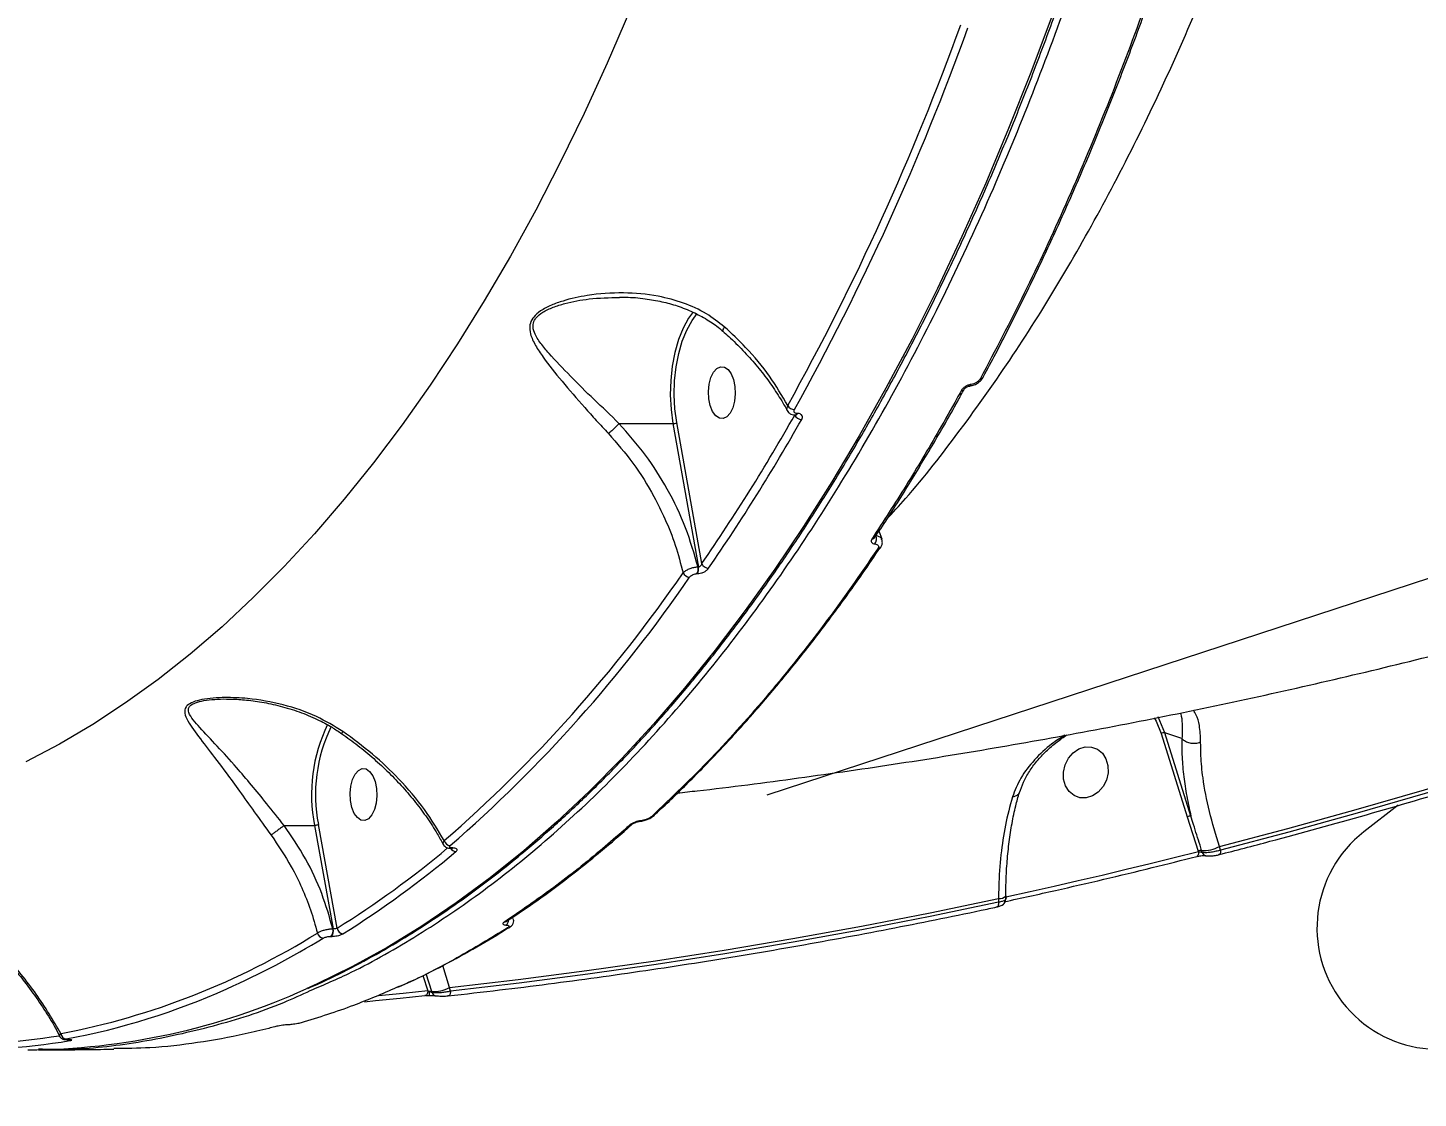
# Model space of a CAD drawing. Header units: millimetres. Extents: x -5238 to 5144, y -3542 to 5092.
# Drawn here: x 1777.2 to 2017.6, y -237.4 to -52.4 of the extents above; entities that cross this region are included whole.
import ezdxf

# ---------------------------------------------------------------- set-up
doc = ezdxf.new("R2010")
doc.units = ezdxf.units.MM
for name, color, linetype in [('DIKOM_ОБЪЕКТ', 7, 'Continuous'), ('DIKOM_РАЗМЕР_ЗОНА', 7, 'Continuous'), ('DIKOM_РАЗМЕР_ОБЪЕКТА', 7, 'Continuous')]:
    doc.layers.add(name, color=color, linetype=linetype)
doc.styles.add('style1', font='arial.ttf', dxfattribs={"width": 0.8})
doc.dimstyles.new('1-50', dxfattribs={"dimtxt": 300, "dimasz": 200, "dimexe": 100, "dimexo": 0, "dimgap": 100, "dimtad": 1, "dimtxsty": 'style1', "dimcen": 200, "dimclrd": 7, "dimclre": 7, "dimclrt": 7, "dimadec": 1, "dimazin": 2, "dimtfac": 1, "dimtmove": 0, "dimatfit": 2, "dimfxl": 0, "dimlwd": 25, "dimlwe": 18, "dimarcsym": 0})

# ---------------------------------------------------------------- blocks, each defined once
blk = doc.blocks.new('*D0')
at = {"layer": 'Defpoints', "color": 0, "transparency": 16777216}
for p in [(2469.51, 3229.24), (-4251.52, -643.28), (-419.57, -643.28)]:
    blk.add_point(p, dxfattribs=at)
at = {"layer": 'DIKOM_РАЗМЕР_ОБЪЕКТА', "color": 7, "lineweight": 18, "transparency": 16777216}
for p, q in [((2469.51, 3229.24), (-4351.52, 3229.24)), ((-419.57, -643.28), (-4351.52, -643.28))]:
    blk.add_line(p, q, dxfattribs=at)
at = {"layer": 'DIKOM_РАЗМЕР_ОБЪЕКТА', "color": 7, "lineweight": 25, "transparency": 16777216}
blk.add_line((-4251.52, 3029.24), (-4251.52, -443.28), dxfattribs=at)
at = {"layer": 'DIKOM_РАЗМЕР_ОБЪЕКТА', "color": 7, "transparency": 16777216}
for points in [[(-4284.86, 3029.24), (-4218.19, 3029.24), (-4251.52, 3229.24)], [(-4284.86, -443.28), (-4218.19, -443.28), (-4251.52, -643.28)]]:
    blk.add_solid(points, dxfattribs=at)
at = {"layer": 'DIKOM_РАЗМЕР_ОБЪЕКТА', "color": 7, "transparency": 16777216, "insert": (-4504.8, 1292.98), "char_height": 300, "attachment_point": 5, "rotation": 90, "style": 'style1'}
blk.add_mtext('3900', dxfattribs=at)
blk = doc.blocks.new('*D1')
at = {"layer": 'Defpoints', "color": 0, "transparency": 16777216}
for p in [(-4787.63, 5091.56), (3144.22, 5091.56), (-2554.16, -2403.28)]:
    blk.add_point(p, dxfattribs=at)
at = {"layer": 'DIKOM_РАЗМЕР_ЗОНА', "color": 7, "lineweight": 18, "transparency": 16777216}
for p, q in [((3144.22, 5091.56), (-4887.63, 5091.56)), ((-2554.16, -2403.28), (-4887.63, -2403.28))]:
    blk.add_line(p, q, dxfattribs=at)
at = {"layer": 'DIKOM_РАЗМЕР_ЗОНА', "color": 7, "lineweight": 25, "transparency": 16777216}
blk.add_line((-4787.63, -2203.28), (-4787.63, 4891.56), dxfattribs=at)
at = {"layer": 'DIKOM_РАЗМЕР_ЗОНА', "color": 7, "transparency": 16777216}
for points in [[(-4820.97, 4891.56), (-4754.3, 4891.56), (-4787.63, 5091.56)], [(-4820.97, -2203.28), (-4754.3, -2203.28), (-4787.63, -2403.28)]]:
    blk.add_solid(points, dxfattribs=at)
at = {"layer": 'DIKOM_РАЗМЕР_ЗОНА', "color": 7, "transparency": 16777216, "insert": (-5040.81, 1344.14), "char_height": 300, "attachment_point": 5, "rotation": 90, "style": 'style1'}
blk.add_mtext('7500', dxfattribs=at)
blk = doc.blocks.new('*D2')
at = {"layer": 'Defpoints', "color": 0, "transparency": 16777216}
for p in [(5144.22, 2720.02), (-4054.16, -903.28), (5144.22, -3441.88)]:
    blk.add_point(p, dxfattribs=at)
at = {"layer": 'DIKOM_РАЗМЕР_ЗОНА', "color": 7, "lineweight": 18, "transparency": 16777216}
for p, q in [((5144.22, 2720.02), (5144.22, -3541.88)), ((-4054.16, -903.28), (-4054.16, -3541.88))]:
    blk.add_line(p, q, dxfattribs=at)
at = {"layer": 'DIKOM_РАЗМЕР_ЗОНА', "color": 7, "lineweight": 25, "transparency": 16777216}
blk.add_line((-3854.16, -3441.88), (4944.22, -3441.88), dxfattribs=at)
at = {"layer": 'DIKOM_РАЗМЕР_ЗОНА', "color": 7, "transparency": 16777216}
for points in [[(-3854.16, -3408.54), (-3854.16, -3475.21), (-4054.16, -3441.88)], [(4944.22, -3408.54), (4944.22, -3475.21), (5144.22, -3441.88)]]:
    blk.add_solid(points, dxfattribs=at)
at = {"layer": 'DIKOM_РАЗМЕР_ЗОНА', "color": 7, "transparency": 16777216, "insert": (545.03, -3188.7), "char_height": 300, "attachment_point": 5, "style": 'style1'}
blk.add_mtext('9200', dxfattribs=at)
blk = doc.blocks.new('*D3')
at = {"layer": 'Defpoints', "color": 0, "transparency": 16777216}
for p in [(3889.93, 2956), (-2405.68, -161.05), (3889.93, -2949.28)]:
    blk.add_point(p, dxfattribs=at)
at = {"layer": 'DIKOM_РАЗМЕР_ОБЪЕКТА', "color": 7, "lineweight": 18, "transparency": 16777216}
for p, q in [((3889.93, 2956), (3889.93, -3049.28)), ((-2405.68, -161.05), (-2405.68, -3049.28))]:
    blk.add_line(p, q, dxfattribs=at)
at = {"layer": 'DIKOM_РАЗМЕР_ОБЪЕКТА', "color": 7, "lineweight": 25, "transparency": 16777216}
blk.add_line((-2205.68, -2949.28), (3689.93, -2949.28), dxfattribs=at)
at = {"layer": 'DIKOM_РАЗМЕР_ОБЪЕКТА', "color": 7, "transparency": 16777216}
for points in [[(-2205.68, -2915.95), (-2205.68, -2982.61), (-2405.68, -2949.28)], [(3689.93, -2915.95), (3689.93, -2982.61), (3889.93, -2949.28)]]:
    blk.add_solid(points, dxfattribs=at)
at = {"layer": 'DIKOM_РАЗМЕР_ОБЪЕКТА', "color": 7, "transparency": 16777216, "insert": (742.13, -2696.01), "char_height": 300, "attachment_point": 5, "style": 'style1'}
blk.add_mtext('6300', dxfattribs=at)

msp = doc.modelspace()

# ---------------------------------------------------------------- linework, layer by layer
at = {"layer": 'DIKOM_ОБЪЕКТ', "color": 7, "linetype": 'Continuous', "lineweight": 15}
for p, q in [((1942.444, -112.765), (1942.461, -112.728)), ((1940.041, -114.333), (1940.031, -114.335)), ((1909.906, -119.342), (1909.953, -119.342)), ((1910.3, -119.081), (1910.253, -119.081)), ((1879.422, -120.822), (1888.754, -120.822)), ((1888.754, -120.822), (1893.162, -145.623)), ((1893.755, -145.012), (1889.427, -120.66)), ((2101.479, -120.641), (1904.996, -185.068)), ((1924.917, -140.822), (1924.397, -139.411)), ((1923.687, -140.483), (1923.69, -140.479)), ((1924.643, -142.291), (1924.676, -142.236)), ((1893.162, -145.623), (1893.094, -145.623)), ((1892.913, -146.754), (1892.982, -146.754)), ((1973.135, -174.382), (1977.655, -188.798)), ((1976.741, -175.27), (1973.796, -174.262)), ((1978.316, -188.677), (1973.796, -174.262)), ((2014.154, -186.797), (2008.212, -191.383)), ((1885.524, -188.547), (1885.554, -188.518)), ((1977.655, -188.798), (1979.551, -194.717)), ((1821.55, -190.282), (1826.792, -190.282)), ((1826.792, -190.282), (1830.018, -208.163)), ((1830.697, -208.038), (1827.464, -190.118)), ((1850.416, -194.245), (1850.484, -194.245)), ((1850.69, -194.162), (1850.621, -194.162)), ((1980.279, -194.949), (1980.164, -194.585)), ((1983.419, -194.526), (1983.23, -193.924)), ((1979.551, -194.717), (1979.589, -194.838)), ((1946.333, -202.162), (1946.337, -201.248)), ((1945.052, -202.904), (1945.053, -203.553)), ((1946.284, -202.465), (1946.283, -202.481)), ((1946.285, -203.039), (1946.284, -202.465)), ((1946.334, -202.662), (1946.284, -202.685)), ((1946.334, -202.662), (1946.333, -202.162)), ((1830.018, -208.163), (1829.971, -208.163)), ((1829.64, -209.447), (1829.687, -209.447)), ((1845.514, -216.201), (1846.367, -218.86)), ((1847.049, -218.947), (1846.096, -215.914)), ((1850.115, -218.286), (1849.003, -214.482)), ((1850.311, -218.911), (1850.115, -218.286)), ((1847.113, -219.152), (1847.049, -218.947)), ((1784.03, -227.294), (1784.077, -227.289)), ((1784.03, -227.294), (1784.119, -227.294)), ((1784.166, -227.289), (1784.077, -227.289)), ((1784.117, -227.294), (1784.166, -227.289))]:
    msp.add_line(p, q, dxfattribs=at)
at = {"layer": 'DIKOM_ОБЪЕКТ', "color": 7, "linetype": 'Continuous', "lineweight": 15, "flags": 128}
for points in [[(1881.25, -49.597), (1877.4, -58.535), (1873.412, -67.242), (1869.289, -75.708), (1865.035, -83.926), (1860.654, -91.888), (1856.15, -99.587), (1851.527, -107.016), (1846.789, -114.168), (1841.941, -121.036), (1836.988, -127.613), (1831.934, -133.895), (1826.783, -139.874), (1821.541, -145.545), (1816.212, -150.903), (1810.802, -155.943), (1805.314, -160.661), (1799.756, -165.051), (1794.131, -169.11), (1788.444, -172.834), (1782.702, -176.22), (1776.91, -179.264)], [(1954.299, -50.296), (1950.618, -60.171), (1946.792, -69.835), (1942.823, -79.279), (1938.715, -88.495), (1934.47, -97.476), (1930.094, -106.214), (1925.588, -114.702), (1920.957, -122.932), (1916.206, -130.898), (1911.337, -138.593), (1906.355, -146.01), (1901.265, -153.144), (1896.07, -159.987), (1890.775, -166.536), (1885.384, -172.783), (1879.903, -178.723), (1874.334, -184.353), (1868.684, -189.666), (1862.957, -194.659), (1857.158, -199.326), (1851.292, -203.666), (1845.363, -207.672), (1839.376, -211.344), (1833.338, -214.676), (1827.252, -217.666), (1825.353, -218.525)], [(1892.12, -101.688), (1891.471, -102.605), (1890.523, -104.331), (1889.722, -106.317), (1889.086, -108.517), (1888.63, -110.88), (1888.365, -113.35), (1888.297, -115.87), (1888.428, -118.38), (1888.754, -120.822)], [(1889.427, -120.66), (1889.11, -118.292), (1888.983, -115.858), (1889.049, -113.415), (1889.306, -111.019), (1889.748, -108.728), (1890.365, -106.595), (1891.142, -104.669), (1892.061, -102.995), (1892.927, -101.814)], [(1899.229, -113.22), (1899.474, -114.409), (1899.537, -115.684), (1899.412, -116.941), (1899.109, -118.08), (1898.654, -119.007), (1898.083, -119.647), (1897.442, -119.949), (1896.783, -119.888), (1896.159, -119.469), (1895.622, -118.727), (1895.214, -117.72), (1894.969, -116.531), (1894.906, -115.256), (1895.031, -113.998), (1895.334, -112.859), (1895.789, -111.932), (1896.36, -111.292), (1897.001, -110.99), (1897.66, -111.051), (1898.284, -111.47), (1898.821, -112.213), (1899.229, -113.22)], [(1983.23, -193.924), (1995.069, -190.809), (2006.89, -187.543), (2018.692, -184.125), (2030.472, -180.556), (2042.23, -176.836), (2053.963, -172.966), (2065.671, -168.947), (2077.351, -164.778)], [(2077.352, -165.439), (2065.695, -169.598), (2054.011, -173.608), (2042.301, -177.47), (2030.566, -181.182), (2018.81, -184.744), (2007.032, -188.156), (1995.235, -191.416), (1983.419, -194.526)], [(1971.953, -171.657), (1972.271, -172.256), (1973.135, -174.382)], [(1973.796, -174.262), (1972.96, -172.178), (1972.617, -171.522)], [(1963.946, -179.925), (1963.973, -181.176), (1963.687, -182.422), (1963.112, -183.561), (1962.295, -184.502), (1961.303, -185.168), (1960.214, -185.505), (1959.118, -185.486), (1958.103, -185.112), (1957.252, -184.415), (1956.633, -183.449), (1956.297, -182.294), (1956.271, -181.043), (1956.557, -179.797), (1957.131, -178.658), (1957.948, -177.717), (1958.941, -177.051), (1960.03, -176.714), (1961.126, -176.733), (1962.14, -177.107), (1962.992, -177.804), (1963.61, -178.77), (1963.946, -179.925)], [(1837.266, -182.679), (1837.511, -183.868), (1837.574, -185.143), (1837.449, -186.401), (1837.147, -187.539), (1836.692, -188.466), (1836.12, -189.107), (1835.479, -189.409), (1834.82, -189.348), (1834.197, -188.929), (1833.659, -188.186), (1833.252, -187.179), (1833.006, -185.99), (1832.944, -184.715), (1833.069, -183.457), (1833.371, -182.319), (1833.826, -181.392), (1834.397, -180.751), (1835.038, -180.449), (1835.697, -180.51), (1836.321, -180.929), (1836.858, -181.672), (1837.266, -182.679)], [(1983.419, -194.526), (1983.43, -194.705), (1983.421, -194.872), (1983.394, -195.019), (1983.35, -195.143), (1983.289, -195.237), (1983.215, -195.299), (1983.161, -195.321)], [(1979.589, -194.838), (1975.439, -195.882), (1971.286, -196.907), (1967.132, -197.913), (1962.975, -198.9), (1958.818, -199.869), (1954.658, -200.818), (1950.497, -201.749), (1946.334, -202.662)], [(1979.589, -194.838), (1979.6, -195.018), (1979.591, -195.186), (1979.563, -195.334), (1979.518, -195.457), (1979.456, -195.551), (1979.381, -195.613), (1979.328, -195.634)], [(1850.115, -218.286), (1861.995, -216.901), (1873.874, -215.361), (1885.751, -213.668), (1897.625, -211.822), (1909.493, -209.822), (1921.355, -207.669), (1933.208, -205.363), (1945.052, -202.904)], [(1945.053, -203.553), (1933.234, -206.006), (1921.405, -208.307), (1909.567, -210.456), (1897.723, -212.452), (1885.874, -214.296), (1874.021, -215.988), (1862.166, -217.526), (1850.311, -218.911)], [(1945.053, -203.553), (1945.058, -203.733), (1945.043, -203.901), (1945.011, -204.05), (1944.962, -204.174), (1944.897, -204.27), (1944.82, -204.332), (1944.755, -204.357)], [(1946.334, -202.662), (1946.339, -202.843), (1946.333, -202.941)], [(1835.414, -220.736), (1837.334, -220.549), (1841.601, -220.121), (1845.869, -219.672)], [(1846.367, -218.86), (1842.103, -219.308), (1837.839, -219.736), (1837.759, -219.744)], [(1845.974, -219.68), (1845.966, -219.681), (1845.869, -219.672)], [(1846.367, -218.86), (1846.356, -219.044), (1846.327, -219.215), (1846.281, -219.366), (1846.219, -219.492), (1846.144, -219.589), (1846.058, -219.653), (1845.974, -219.68)], [(1847.648, -219.697), (1847.727, -219.706), (1847.844, -219.7)], [(1850.311, -218.911), (1850.3, -219.094), (1850.272, -219.264), (1850.226, -219.415), (1850.165, -219.541), (1850.091, -219.638), (1850.006, -219.702), (1849.914, -219.731), (1849.818, -219.723)]]:
    msp.add_lwpolyline(points, dxfattribs=at)
at = {"layer": 'DIKOM_ОБЪЕКТ', "color": 7, "linetype": 'Continuous', "lineweight": 15}
for centre, radius, start, end in [((1511.845, 102.307), 453.677, 330.98853, 340.13055), ((1512.137, 102.115), 454.689, 330.98863, 340.13046), ((1941.984, -112.464), 0.55, 264.27553, 326.80919), ((1938.654, -114.598), 0.544, 263.93187, 328.90027), ((1939.943, -114.007), 0.34, 286.70172, 349.79224), ((1909.819, -116.965), 1.437, 211.6271, 268.17929), ((1611.611, 49.385), 342.63, 325.4332, 330.4964), ((1612.09, 49.056), 343.463, 325.43321, 330.49619), ((1911.053, -118.681), 1.413, 208.39854, 268.37981), ((1909.856, -118.916), 0.43, 277.46319, 337.48959), ((1909.907, -118.919), 0.425, 275.63023, 337.69826), ((1888.77, -119.412), 1.41, 269.37218, 297.75643), ((1923.219, -140.146), 0.576, 265.76844, 324.78881), ((1922.522, -140.738), 1.439, 322.09831, 22.2814), ((1924.179, -141.94), 0.582, 266.1631, 322.9148), ((1688.71, -8.157), 244.733, 310.9846, 325.5449), ((1891.705, -146.035), 1.33, 205.9565, 267.49792), ((1891.515, -145.951), 1.612, 330.1326, 11.71042), ((1891.584, -145.951), 1.612, 330.12482, 11.7182), ((1894.973, -144.489), 1.326, 203.23498, 267.68429), ((1689.4, -8.595), 245.277, 310.98466, 325.54482), ((1853.937, -184.927), 27.668, 154.03482, 191.15873), ((1853.798, -184.927), 26.841, 154.08248, 191.15078), ((1973.64, -175.28), 1.031, 81.31407, 119.37334), ((1883.036, -189.356), 0.199, 276.08899, 327.50142), ((1885.095, -188.052), 0.655, 269.26631, 310.95402), ((1978.161, -189.695), 1.03, 81.31001, 119.37741), ((1881.262, -189.578), 0.659, 269.27383, 311.37896), ((2021.101, -207.962), 21, 127.86462, 307.45108), ((1739.197, -61.822), 172.485, 302.03777, 309.88793), ((1850.343, -192.587), 1.166, 195.6619, 266.23595), ((1851.289, -193.669), 1.122, 210.21939, 267.00221), ((1850.408, -193.931), 0.315, 271.6912, 312.62287), ((1850.477, -193.931), 0.314, 270.71895, 312.65533), ((1980.09, -195.725), 1.143, 86.24006, 118.10234), ((1980.539, -188.884), 5.713, 266.23733, 298.10125), ((1739.871, -62.244), 173.115, 302.04029, 310.03589), ((1981.002, -194.772), 0.744, 193.80041, 257.77343), ((1945.179, -201.273), 1.636, 265.54883, 312.42207), ((1859.276, -206.587), 1.08, 303.81248, 359.63155), ((1758.235, -98.059), 130.561, 280.91846, 301.93035), ((1828.366, -208.653), 1.099, 191.13064, 265.78139), ((1828.677, -208.514), 1.34, 315.92076, 15.20269), ((1828.724, -208.515), 1.34, 315.9145, 15.20896), ((1831.795, -207.884), 1.109, 187.9794, 265.64509), ((1859.582, -206.3), 0.688, 270.0757, 303.39739), ((1860.171, -207.298), 0.685, 270.1301, 304.35952), ((1753.319, -87.388), 143.5, 293.98111, 301.49423), ((1776.641, -111.098), 117.955, 270.28422, 294.3916), ((1761.061, -105.398), 123.898, 280.60554, 294.09464), ((1847.424, -213.247), 5.713, 266.2366, 298.10198), ((1844.486, -219.185), 2.182, 347.94554, 5.10595), ((1846.96, -219.897), 0.954, 84.62662, 108.31276), ((1847.812, -219.002), 0.714, 192.16072, 256.72976), ((1764.792, -116.231), 111.819, 267.29165, 279.2018), ((1765.648, -116.907), 112.144, 267.29333, 279.67598), ((1783.941, -226.204), 0.978, 183.08482, 265.48278), ((1784.506, -226.653), 0.803, 234.70427, 269.40137)]:
    msp.add_arc(centre, radius, start, end, dxfattribs=at)
for points, knots in [([(1826.069, -218.804), (1828.437, -217.792), (1834.71, -215.11), (1844.706, -209.357), (1856.143, -201.641), (1867.436, -192.541), (1878.551, -182.126), (1889.242, -170.607), (1899.481, -158.055), (1909.253, -144.555), (1918.717, -129.887), (1927.825, -114.052), (1936.538, -97.078), (1944.566, -79.547), (1951.919, -61.575), (1958.617, -43.28), (1964.859, -24.149), (1970.607, -4.209), (1975.831, 16.491), (1980.479, 37.787), (1984.526, 59.625), (1987.957, 81.938), (1990.775, 104.804), (1992.943, 128.166), (1994.439, 151.953), (1995.228, 175.643), (1995.325, 199.154), (1994.758, 222.414), (1993.519, 245.802), (1991.584, 269.243), (1988.931, 292.644), (1985.866, 314.151), (1983.454, 327.674), (1982.387, 333.655)], [0, 0, 0, 0, 0.0198042, 0.0524655, 0.0851016, 0.1186856, 0.1522971, 0.1858812, 0.2185173, 0.2511785, 0.2838146, 0.3173987, 0.35101, 0.384594, 0.4160551, 0.4475386, 0.4789995, 0.5113068, 0.5436382, 0.5759453, 0.6085815, 0.6412427, 0.6738789, 0.7074631, 0.7410746, 0.7746587, 0.8072948, 0.8399561, 0.8725923, 0.9061765, 0.939788, 0.9733721, 1, 1, 1, 1]), ([(1925.631, -137.481), (1926.754, -136.257), (1931.15, -131.466), (1938.486, -122.018), (1947.516, -109.299), (1956.064, -95.673), (1964.145, -81.312), (1971.884, -65.963), (1979.24, -49.642), (1986.178, -32.385), (1992.551, -14.559), (1998.349, 3.761), (2003.576, 22.494), (2008.316, 41.932), (2012.531, 62.039), (2016.195, 82.758), (2019.23, 103.653), (2021.642, 124.65), (2023.446, 145.672), (2024.671, 167.044), (2025.29, 188.705), (2025.288, 210.586), (2024.699, 230.692), (2023.722, 249), (2022.826, 259.976), (2022.377, 265.47)], [0, 0, 0, 0, 0.0158441, 0.0620121, 0.1081425, 0.1530046, 0.1979011, 0.2427631, 0.2889248, 0.3351239, 0.3812855, 0.4262213, 0.4711917, 0.5161276, 0.5623627, 0.6086352, 0.6548704, 0.6999184, 0.7450011, 0.7900492, 0.8363967, 0.8827817, 0.9291293, 0.9645313, 1, 1, 1, 1]), ([(1825.64, -218.432), (1826.22, -218.185), (1828.737, -217.112), (1833.155, -214.902), (1838.888, -211.797), (1844.572, -208.366), (1850.205, -204.639), (1855.784, -200.614), (1861.303, -196.293), (1866.759, -191.68), (1872.146, -186.779), (1877.463, -181.594), (1882.703, -176.128), (1887.863, -170.385), (1892.94, -164.371), (1897.929, -158.089), (1902.826, -151.544), (1907.629, -144.742), (1912.333, -137.687), (1916.935, -130.385), (1921.431, -122.842), (1925.819, -115.062), (1930.094, -107.053), (1934.254, -98.82), (1938.295, -90.369), (1942.215, -81.707), (1946.011, -72.839), (1949.679, -63.774), (1953.218, -54.518), (1956.624, -45.077), (1959.896, -35.458), (1963.029, -25.67), (1966.023, -15.719), (1968.875, -5.613), (1971.583, 4.641), (1974.145, 15.035), (1976.558, 25.561), (1978.822, 36.211), (1980.935, 46.977), (1982.894, 57.851), (1984.698, 68.826), (1986.347, 79.892), (1987.839, 91.041), (1989.172, 102.266), (1990.347, 113.557), (1991.361, 124.906), (1992.214, 136.305), (1992.906, 147.745), (1993.436, 159.217), (1993.801, 170.713), (1993.99, 180.96), (1994.016, 187.373), (1994.027, 189.947)], [0, 0, 0, 0, 0.0060959, 0.0264822, 0.0468744, 0.0672726, 0.087676, 0.1080843, 0.128497, 0.1489134, 0.1693331, 0.1897557, 0.2101803, 0.2306068, 0.2510346, 0.2714636, 0.2918929, 0.3123229, 0.3327529, 0.3531831, 0.373613, 0.3940427, 0.4144718, 0.4349005, 0.4553289, 0.4757566, 0.4961837, 0.5166105, 0.5370365, 0.5574621, 0.5778872, 0.5983116, 0.6187357, 0.6391592, 0.6595822, 0.6800048, 0.7004269, 0.7208488, 0.7412702, 0.7616914, 0.7821122, 0.8025326, 0.8229529, 0.8433729, 0.8637927, 0.8842123, 0.9046318, 0.9250511, 0.9454704, 0.9658896, 0.9863088, 1, 1, 1, 1]), ([(1972.811, -41.608), (1971.782, -44.56), (1968.772, -53.193), (1963.459, -67.076), (1956.717, -83.052), (1949.574, -98.459), (1944.477, -108.16), (1941.929, -113.011)], [0, 0, 0, 0, 0.1144543, 0.3347644, 0.5550759, 0.7775384, 1, 1, 1, 1]), ([(1942.419, -112.71), (1942.421, -112.707), (1943.888, -110.084), (1946.681, -104.624), (1950.837, -96.324), (1954.854, -87.772), (1958.759, -79.013), (1962.537, -70.046), (1966.191, -60.887), (1969.7, -51.521), (1972.062, -44.996), (1973.216, -41.547), (1973.287, -41.334)], [0, 0, 0, 0, 0.0001511, 0.1238675, 0.2477157, 0.3716653, 0.4956882, 0.6197527, 0.743821, 0.8678585, 0.9918362, 1, 1, 1, 1]), ([(1889.538, -184.656), (1890.681, -184.533), (1897.665, -183.782), (1910.472, -182.098), (1927.956, -179.588), (1945.421, -176.737), (1962.863, -173.581), (1980.278, -170.111), (1997.661, -166.33), (2015.007, -162.238), (2032.311, -157.837), (2049.569, -153.127), (2066.777, -148.109), (2083.928, -142.784), (2101.019, -137.153), (2118.045, -131.218), (2135.001, -124.979), (2151.883, -118.44), (2168.685, -111.6), (2185.403, -104.461), (2202.032, -97.027), (2218.568, -89.297), (2235.005, -81.274), (2251.341, -72.962), (2267.566, -64.355), (2283.298, -55.698), (2293.556, -49.777), (2298.494, -46.927)], [0, 0, 0, 0, 0.008022, 0.0490036, 0.0900236, 0.131083, 0.1721823, 0.2133228, 0.2545046, 0.2957283, 0.3369944, 0.3783032, 0.4196553, 0.4610503, 0.5024886, 0.5439704, 0.5854952, 0.6270632, 0.6686738, 0.7103268, 0.7520221, 0.7937587, 0.8355366, 0.8773547, 0.9192127, 0.9611097, 1, 1, 1, 1]), ([(1897.636, -104.088), (1896.626, -103.303), (1894.459, -101.617), (1890.568, -99.883), (1885.756, -98.588), (1880.139, -98.076), (1874.573, -98.474), (1870.404, -99.379), (1867.696, -100.337), (1865.913, -101.243), (1864.92, -102.094), (1864.308, -102.913), (1863.904, -103.907), (1864.085, -105.508), (1864.958, -107.34), (1866.734, -110.008), (1869.545, -113.501), (1872.749, -117.211), (1875.489, -120.272), (1876.894, -121.782), (1877.6, -122.541)], [0, 0, 0, 0, 0.0590566, 0.1267719, 0.1965301, 0.2899977, 0.3861945, 0.4527705, 0.4864326, 0.5209061, 0.5489133, 0.5542513, 0.5800474, 0.615212, 0.6617357, 0.7094949, 0.8061413, 0.9056049, 0.952555, 1, 1, 1, 1]), ([(1879.42, -120.823), (1879.42, -120.823), (1878.003, -119.348), (1875.008, -116.638), (1870.96, -112.545), (1867.882, -109.402), (1865.844, -106.951), (1864.8, -105.318), (1864.46, -103.858), (1864.794, -102.953), (1865.356, -102.222), (1866.316, -101.466), (1868.055, -100.679), (1870.735, -99.857), (1874.577, -99.121), (1877.756, -99.058), (1879.511, -99.023)], [0, 0, 0, 0, 0.0000233, 0.1384779, 0.2806057, 0.4264389, 0.4934562, 0.5615903, 0.6097128, 0.6439156, 0.6509788, 0.6885479, 0.7355605, 0.7844415, 0.8810434, 1, 1, 1, 1]), ([(1879.508, -99.002), (1879.861, -98.992), (1881.348, -98.95), (1883.808, -99.197), (1886.803, -99.695), (1889.569, -100.456), (1892.201, -101.479), (1894.646, -102.804), (1896.368, -103.936), (1897.189, -104.708), (1897.361, -104.87)], [0, 0, 0, 0, 0.0546363, 0.2304108, 0.3827254, 0.5269247, 0.678809, 0.8249127, 0.9632437, 1, 1, 1, 1]), ([(1897.364, -104.859), (1897.712, -105.159), (1898.945, -106.223), (1900.88, -108.172), (1903.144, -110.682), (1905.187, -113.271), (1906.961, -115.902), (1908.05, -117.679), (1908.482, -118.567), (1908.484, -118.572)], [0, 0, 0, 0, 0.0729565, 0.2581332, 0.443931, 0.6296916, 0.8148333, 0.9989435, 1, 1, 1, 1]), ([(1897.636, -104.088), (1897.62, -104.114), (1897.559, -104.217), (1897.441, -104.443), (1897.35, -104.7), (1897.399, -104.774), (1897.422, -104.807)], [0, 0, 0, 0, 0.0710764, 0.2784096, 0.6752522, 1, 1, 1, 1]), ([(1908.596, -117.719), (1907.606, -116.017), (1905.598, -112.566), (1901.789, -107.97), (1898.889, -105.26), (1897.636, -104.088)], [0, 0, 0, 0, 0.3558609, 0.7214807, 1, 1, 1, 1]), ([(1940.037, -114.311), (1940.239, -114.283), (1940.719, -114.218), (1941.448, -113.842), (1942.083, -113.342), (1942.322, -112.93), (1942.423, -112.754)], [0, 0, 0, 0, 0.2068927, 0.4913734, 0.7836658, 1, 1, 1, 1]), ([(1938.596, -115.139), (1938.346, -115.594), (1937.093, -117.873), (1933.959, -123.415), (1929.11, -131.589), (1925.155, -137.676), (1923.177, -140.721)], [0, 0, 0, 0, 0.0507696, 0.2538556, 0.6266992, 1, 1, 1, 1]), ([(1923.681, -140.471), (1923.913, -140.129), (1925.728, -137.456), (1929.032, -132.209), (1933.574, -124.703), (1936.928, -118.909), (1938.735, -115.557), (1939.104, -114.872)], [0, 0, 0, 0, 0.043037, 0.3365302, 0.6306461, 0.9244885, 1, 1, 1, 1]), ([(1940.278, -114.068), (1940.101, -114.103), (1939.76, -114.171), (1939.262, -114.434), (1938.847, -114.764), (1938.68, -115.014), (1938.596, -115.139)], [0, 0, 0, 0, 0.2591964, 0.5021791, 0.7511474, 1, 1, 1, 1]), ([(1939.118, -114.884), (1939.12, -114.881), (1939.127, -114.865), (1939.198, -114.768), (1939.336, -114.639), (1939.525, -114.509), (1939.729, -114.41), (1939.911, -114.353), (1939.996, -114.341), (1940.032, -114.336)], [0, 0, 0, 0, 0.0519565, 0.2223669, 0.3950286, 0.5726959, 0.7383612, 0.8912253, 1, 1, 1, 1]), ([(1941.929, -113.011), (1941.848, -113.135), (1941.685, -113.382), (1941.276, -113.709), (1940.81, -113.95), (1940.466, -114.043), (1940.297, -114.065), (1940.278, -114.068)], [0, 0, 0, 0, 0.2486855, 0.4975389, 0.7389755, 0.9703394, 1, 1, 1, 1]), ([(1908.596, -117.719), (1908.531, -117.865), (1908.403, -118.158), (1908.404, -118.451), (1908.497, -118.552), (1908.504, -118.56)], [0, 0, 0, 0, 0.4796856, 0.959027, 1, 1, 1, 1]), ([(1908.523, -118.56), (1908.584, -118.675), (1908.725, -118.938), (1909.127, -119.193), (1909.537, -119.338), (1909.81, -119.325), (1909.911, -119.321)], [0, 0, 0, 0, 0.2287362, 0.5240108, 0.825031, 1, 1, 1, 1]), ([(1910.253, -119.081), (1910.191, -119.077), (1910.035, -119.069), (1909.839, -118.987), (1909.708, -118.833), (1909.674, -118.63), (1909.74, -118.478), (1909.774, -118.402)], [0, 0, 0, 0, 0.1423197, 0.3570938, 0.5715907, 0.7856606, 1, 1, 1, 1]), ([(1909.949, -119.344), (1909.974, -119.344), (1910.03, -119.346), (1910.03, -119.348), (1910.029, -119.349)], [0, 0, 0, 0, 0.4405286, 1, 1, 1, 1]), ([(1911.013, -120.093), (1911.064, -119.98), (1911.164, -119.752), (1911.114, -119.449), (1910.917, -119.219), (1910.624, -119.098), (1910.392, -119.085), (1910.3, -119.081)], [0, 0, 0, 0, 0.2150408, 0.429946, 0.6446687, 0.8592122, 1, 1, 1, 1]), ([(1879.42, -120.823), (1879.288, -120.969), (1879.023, -121.262), (1878.532, -121.744), (1878.095, -122.14), (1877.787, -122.397), (1877.648, -122.504), (1877.6, -122.541)], [0, 0, 0, 0, 0.2487839, 0.4975712, 0.7463907, 0.9126807, 1, 1, 1, 1]), ([(1877.6, -122.541), (1879.058, -124.209), (1882.009, -127.588), (1885.152, -132.662), (1887.519, -137.458), (1889.263, -141.865), (1890.092, -145.026), (1890.51, -146.617)], [0, 0, 0, 0, 0.2398782, 0.485876, 0.6394215, 0.8185493, 1, 1, 1, 1]), ([(1879.422, -120.822), (1879.421, -120.822), (1879.421, -120.822), (1879.42, -120.823), (1879.42, -120.823), (1879.42, -120.823)], [0, 0, 0, 0, 0.480223, 0.8533116, 1, 1, 1, 1]), ([(1893.094, -145.623), (1892.44, -143.349), (1891.116, -138.74), (1887.971, -132.23), (1884.125, -126.111), (1881.002, -122.6), (1879.422, -120.822)], [0, 0, 0, 0, 0.2516509, 0.5098592, 0.7518696, 1, 1, 1, 1]), ([(1923.177, -140.721), (1923.163, -140.742), (1923.084, -140.867), (1923.012, -141.092), (1923.075, -141.353), (1923.289, -141.548), (1923.535, -141.597), (1923.658, -141.622)], [0, 0, 0, 0, 0.0489038, 0.2871028, 0.5249732, 0.7625027, 1, 1, 1, 1]), ([(1923.658, -141.622), (1923.782, -141.646), (1924.029, -141.696), (1924.243, -141.891), (1924.306, -142.152), (1924.233, -142.377), (1924.153, -142.5), (1924.14, -142.521)], [0, 0, 0, 0, 0.2376887, 0.4755087, 0.7137084, 0.9519988, 1, 1, 1, 1]), ([(1924.839, -140.848), (1924.83, -140.796), (1924.794, -140.591), (1924.468, -140.336), (1924.059, -140.24), (1923.854, -140.192)], [0, 0, 0, 0, 0.1447092, 0.5722658, 1, 1, 1, 1]), ([(1924.623, -142.276), (1924.714, -142.138), (1924.917, -141.833), (1925.003, -141.301), (1924.892, -140.967), (1924.845, -140.827)], [0, 0, 0, 0, 0.3216712, 0.7153056, 1, 1, 1, 1]), ([(1924.14, -142.521), (1921.09, -146.911), (1914.989, -155.691), (1905.362, -167.68), (1895.426, -178.849), (1888.533, -185.421), (1885.086, -188.707)], [0, 0, 0, 0, 0.2485952, 0.49719, 0.7485948, 1, 1, 1, 1]), ([(1885.517, -188.478), (1885.588, -188.415), (1887.466, -186.748), (1891.087, -183.211), (1896.373, -177.847), (1901.577, -172.169), (1906.702, -166.223), (1911.743, -160.007), (1916.691, -153.517), (1920.988, -147.593), (1923.592, -143.727), (1924.616, -142.207)], [0, 0, 0, 0, 0.0050792, 0.1349052, 0.2648707, 0.3949421, 0.5250911, 0.6552843, 0.7854847, 0.9156559, 1, 1, 1, 1]), ([(1893.094, -145.623), (1892.992, -145.63), (1892.697, -145.651), (1892.144, -145.765), (1891.49, -145.99), (1890.895, -146.288), (1890.637, -146.508), (1890.51, -146.617)], [0, 0, 0, 0, 0.1131513, 0.3259229, 0.5479981, 0.7754447, 1, 1, 1, 1]), ([(1892.982, -146.754), (1893.058, -146.751), (1893.284, -146.742), (1893.71, -146.645), (1894.205, -146.434), (1894.646, -146.143), (1894.828, -145.924), (1894.919, -145.814)], [0, 0, 0, 0, 0.1082919, 0.3204195, 0.543076, 0.7715605, 1, 1, 1, 1]), ([(1893.755, -145.012), (1893.731, -145.083), (1893.684, -145.222), (1893.558, -145.408), (1893.416, -145.539), (1893.304, -145.596), (1893.225, -145.619), (1893.188, -145.622), (1893.162, -145.623)], [0, 0, 0, 0, 0.2553554, 0.4989102, 0.7167184, 0.86164, 0.9069867, 1, 1, 1, 1]), ([(1891.647, -147.363), (1891.707, -147.292), (1891.827, -147.149), (1892.114, -146.96), (1892.436, -146.824), (1892.713, -146.761), (1892.862, -146.756), (1892.913, -146.754)], [0, 0, 0, 0, 0.2288507, 0.4578608, 0.6785516, 0.8883824, 1, 1, 1, 1]), ([(1831.678, -174.02), (1830.189, -173.114), (1826.946, -171.14), (1821.34, -169.273), (1815.975, -168.318), (1811.903, -168.13), (1809.254, -168.244), (1807.365, -168.485), (1805.745, -168.911), (1804.914, -169.395), (1804.363, -170.038), (1804.265, -170.916), (1804.852, -172.207), (1806.167, -174.185), (1808.371, -177.029), (1811.126, -180.663), (1813.83, -184.355), (1816.411, -187.972), (1818.293, -190.578), (1819.272, -191.933)], [0, 0, 0, 0, 0.0790192, 0.1721803, 0.2680577, 0.328729, 0.3610596, 0.3938991, 0.4223309, 0.451319, 0.4599436, 0.498992, 0.5446049, 0.591435, 0.6876203, 0.7865796, 0.854676, 0.9244443, 1, 1, 1, 1]), ([(1983.161, -195.321), (1986.095, -194.559), (1994.604, -192.351), (2008.659, -188.465), (2025.31, -183.564), (2041.918, -178.359), (2058.186, -172.952), (2069.932, -168.834), (2076.16, -166.577), (2077.187, -166.205)], [0, 0, 0, 0, 0.0930121, 0.269662, 0.4463136, 0.6229665, 0.7996195, 0.9669781, 1, 1, 1, 1]), ([(1821.545, -190.283), (1821.545, -190.283), (1820.529, -189.013), (1818.61, -186.589), (1815.867, -183.229), (1812.973, -179.841), (1809.902, -176.462), (1807.39, -173.86), (1805.782, -172.021), (1804.992, -170.858), (1804.933, -170.04), (1805.347, -169.508), (1805.741, -169.253), (1806.533, -168.937), (1807.715, -168.654), (1809.553, -168.48), (1810.904, -168.393), (1811.608, -168.431), (1811.628, -168.432)], [0, 0, 0, 0, 0.0000488, 0.1134148, 0.2168189, 0.3227288, 0.4690684, 0.6191544, 0.6870868, 0.7561562, 0.8112422, 0.8231057, 0.8537784, 0.8629662, 0.90297, 0.9502132, 0.9985776, 1, 1, 1, 1]), ([(1811.627, -168.439), (1811.781, -168.436), (1812.787, -168.421), (1814.81, -168.558), (1817.741, -168.931), (1820.917, -169.614), (1824.14, -170.591), (1827.137, -171.842), (1829.602, -173.122), (1830.956, -174.053), (1831.514, -174.437)], [0, 0, 0, 0, 0.0225913, 0.1474786, 0.2911292, 0.4448919, 0.6082989, 0.7686346, 0.9046097, 1, 1, 1, 1]), ([(1979.99, -175.856), (1979.946, -174.861), (1979.866, -173.048), (1979.381, -171.321), (1978.921, -170.624), (1978.748, -170.363)], [0, 0, 0, 0, 0.4318676, 0.7865413, 1, 1, 1, 1]), ([(1976.455, -170.82), (1976.485, -170.892), (1976.685, -171.37), (1976.832, -172.765), (1976.823, -174.296), (1976.745, -175.272), (1976.745, -175.273)], [0, 0, 0, 0, 0.074948, 0.4944096, 0.9997427, 1, 1, 1, 1]), ([(1831.678, -174.02), (1831.657, -174.06), (1831.595, -174.177), (1831.52, -174.346), (1831.532, -174.384), (1831.539, -174.406)], [0, 0, 0, 0, 0.1829364, 0.531406, 1, 1, 1, 1]), ([(1831.529, -174.418), (1832.451, -175.083), (1834.354, -176.455), (1837.058, -178.714), (1839.666, -181.134), (1842.084, -183.668), (1844.303, -186.287), (1846.29, -188.971), (1847.888, -191.409), (1848.707, -192.949), (1849.038, -193.573)], [0, 0, 0, 0, 0.1223005, 0.252349, 0.3833348, 0.5150323, 0.6463957, 0.778253, 0.9102641, 1, 1, 1, 1]), ([(1849.22, -192.902), (1848.145, -191.096), (1845.963, -187.432), (1841.664, -182.413), (1836.901, -177.851), (1833.432, -175.306), (1831.678, -174.02)], [0, 0, 0, 0, 0.2625655, 0.5326646, 0.7636497, 1, 1, 1, 1]), ([(1956.48, -174.683), (1955.733, -175.169), (1953.796, -176.43), (1951.207, -178.89), (1948.78, -181.954), (1947.882, -184.239), (1947.444, -185.352)], [0, 0, 0, 0, 0.1753911, 0.4552421, 0.7347313, 1, 1, 1, 1]), ([(1948.677, -184.6), (1948.887, -183.999), (1949.319, -182.758), (1950.344, -180.927), (1951.65, -179.123), (1953.266, -177.422), (1955.005, -175.898), (1956.297, -175.012), (1956.883, -174.61)], [0, 0, 0, 0, 0.1572001, 0.3241821, 0.4959739, 0.6717392, 0.850965, 1, 1, 1, 1]), ([(1976.741, -175.27), (1976.734, -176.306), (1976.721, -178.39), (1977.035, -181.74), (1977.546, -185.168), (1978.059, -187.504), (1978.316, -188.677)], [0, 0, 0, 0, 0.2595444, 0.5218415, 0.7598824, 1, 1, 1, 1]), ([(1976.745, -175.273), (1976.744, -175.272), (1976.743, -175.271), (1976.741, -175.27), (1976.741, -175.27)], [0, 0, 0, 0, 0.6278401, 1, 1, 1, 1]), ([(1976.745, -175.273), (1976.931, -175.432), (1977.303, -175.751), (1978.089, -176.025), (1978.935, -176.106), (1979.534, -176.009), (1979.87, -175.902), (1979.948, -175.872), (1979.99, -175.856)], [0, 0, 0, 0, 0.2316182, 0.4632335, 0.6948804, 0.9264726, 0.9610252, 1, 1, 1, 1]), ([(1983.23, -193.924), (1982.614, -191.888), (1981.363, -187.757), (1980.403, -182.546), (1980.001, -178.597), (1979.993, -176.65), (1979.99, -175.856)], [0, 0, 0, 0, 0.307258, 0.623318, 0.8463534, 1, 1, 1, 1]), ([(1946.323, -202.48), (1946.326, -201.609), (1946.331, -199.566), (1946.522, -196.432), (1946.863, -193.096), (1947.362, -189.903), (1947.95, -187.041), (1948.435, -185.344), (1948.652, -184.583)], [0, 0, 0, 0, 0.1336475, 0.3137886, 0.4943801, 0.6746764, 0.8540917, 1, 1, 1, 1]), ([(1948.62, -184.586), (1948.62, -184.589), (1948.612, -184.755), (1948.348, -185.016), (1947.945, -185.241), (1947.608, -185.325), (1947.483, -185.346), (1947.444, -185.352)], [0, 0, 0, 0, 0.0077305, 0.3991066, 0.7904607, 0.9353007, 1, 1, 1, 1]), ([(1947.444, -185.352), (1947.012, -186.95), (1946.165, -190.087), (1945.399, -195.341), (1945.087, -199.648), (1945.059, -202.22), (1945.052, -202.904)], [0, 0, 0, 0, 0.3028909, 0.5944614, 0.8920281, 1, 1, 1, 1]), ([(1883.204, -189.462), (1883.038, -189.485), (1882.71, -189.529), (1882.18, -189.696), (1881.68, -189.923), (1881.389, -190.118), (1881.267, -190.225), (1881.253, -190.237)], [0, 0, 0, 0, 0.2147714, 0.425948, 0.6817227, 0.9641467, 1, 1, 1, 1]), ([(1881.707, -190.066), (1881.712, -190.06), (1881.732, -190.041), (1881.883, -189.933), (1882.14, -189.799), (1882.47, -189.673), (1882.765, -189.595), (1882.965, -189.56), (1883.041, -189.556), (1883.057, -189.555)], [0, 0, 0, 0, 0.0678787, 0.2507044, 0.4789257, 0.6834881, 0.8426719, 0.9657818, 1, 1, 1, 1]), ([(1883.067, -189.539), (1883.285, -189.524), (1883.53, -189.506), (1883.765, -189.428), (1883.791, -189.419)], [0, 0, 0, 0, 0.887188, 1, 1, 1, 1]), ([(1885.086, -188.707), (1884.945, -188.817), (1884.697, -189.01), (1884.177, -189.242), (1883.674, -189.4), (1883.361, -189.441), (1883.204, -189.462)], [0, 0, 0, 0, 0.329203, 0.5797688, 0.7885857, 1, 1, 1, 1]), ([(1883.791, -189.419), (1884.009, -189.353), (1884.489, -189.208), (1885.036, -188.944), (1885.284, -188.717), (1885.369, -188.639)], [0, 0, 0, 0, 0.3524489, 0.7777369, 1, 1, 1, 1]), ([(1980.164, -194.585), (1980.071, -194.287), (1979.604, -192.8), (1978.975, -190.835), (1978.465, -189.164), (1978.316, -188.677)], [0, 0, 0, 0, 0.1504141, 0.7521197, 1, 1, 1, 1]), ([(1821.545, -190.283), (1821.389, -190.401), (1821.078, -190.638), (1820.525, -191.046), (1819.985, -191.436), (1819.586, -191.718), (1819.368, -191.868), (1819.291, -191.919), (1819.272, -191.933)], [0, 0, 0, 0, 0.2127063, 0.4254061, 0.6381043, 0.8507936, 0.961897, 1, 1, 1, 1]), ([(1819.272, -191.933), (1820.497, -193.73), (1822.493, -196.657), (1824.644, -201.056), (1826.189, -204.886), (1826.917, -207.523), (1827.287, -208.865)], [0, 0, 0, 0, 0.3422193, 0.5572663, 0.7746039, 1, 1, 1, 1]), ([(1821.55, -190.282), (1821.549, -190.282), (1821.547, -190.282), (1821.546, -190.283), (1821.545, -190.283)], [0, 0, 0, 0, 0.6178411, 1, 1, 1, 1]), ([(1829.971, -208.163), (1829.383, -206.119), (1828.192, -201.979), (1825.357, -195.91), (1822.827, -192.169), (1821.55, -190.282)], [0, 0, 0, 0, 0.3257303, 0.659681, 1, 1, 1, 1]), ([(1827.464, -190.118), (1827.454, -190.124), (1827.435, -190.136), (1827.377, -190.166), (1827.274, -190.206), (1827.115, -190.248), (1826.944, -190.276), (1826.843, -190.28), (1826.792, -190.282)], [0, 0, 0, 0, 0.0702243, 0.1414498, 0.3561054, 0.5706953, 0.7853327, 1, 1, 1, 1]), ([(1881.253, -190.237), (1880.941, -190.515), (1879.382, -191.909), (1875.045, -195.646), (1868.167, -201.148), (1862.446, -205.04), (1859.583, -206.988)], [0, 0, 0, 0, 0.0441426, 0.2207209, 0.6100151, 1, 1, 1, 1]), ([(1859.954, -206.866), (1861.706, -205.696), (1865.336, -203.273), (1870.769, -199.238), (1876.252, -194.813), (1879.894, -191.747), (1881.685, -190.08), (1881.695, -190.07)], [0, 0, 0, 0, 0.2372921, 0.4916224, 0.7451486, 0.9984622, 1, 1, 1, 1]), ([(1849.22, -192.902), (1849.158, -192.995), (1849.02, -193.202), (1848.977, -193.432), (1849.057, -193.531), (1849.074, -193.552)], [0, 0, 0, 0, 0.3878803, 0.8686626, 1, 1, 1, 1]), ([(1849.065, -193.575), (1849.136, -193.682), (1849.276, -193.89), (1849.595, -194.094), (1849.967, -194.224), (1850.255, -194.235), (1850.417, -194.242)], [0, 0, 0, 0, 0.2322508, 0.45585, 0.6929452, 1, 1, 1, 1]), ([(1850.621, -194.162), (1850.534, -194.158), (1850.36, -194.15), (1850.193, -194.083), (1850.12, -193.985), (1850.146, -193.869), (1850.229, -193.788), (1850.266, -193.751)], [0, 0, 0, 0, 0.2039074, 0.4079698, 0.6135211, 0.8265139, 1, 1, 1, 1]), ([(1850.481, -194.247), (1850.491, -194.246), (1850.558, -194.243), (1850.625, -194.252), (1850.67, -194.262), (1850.66, -194.259), (1850.659, -194.258)], [0, 0, 0, 0, 0.0779857, 0.5551789, 0.9556843, 1, 1, 1, 1]), ([(1851.23, -194.789), (1851.287, -194.733), (1851.416, -194.609), (1851.453, -194.432), (1851.34, -194.283), (1851.085, -194.182), (1850.822, -194.169), (1850.69, -194.162)], [0, 0, 0, 0, 0.1741688, 0.3895727, 0.5957878, 0.7978883, 1, 1, 1, 1]), ([(1983.419, -194.526), (1983.364, -194.545), (1983.07, -194.646), (1982.473, -194.806), (1981.648, -194.947), (1980.865, -195.007), (1980.475, -194.968), (1980.279, -194.949)], [0, 0, 0, 0, 0.05477, 0.2943919, 0.5300995, 0.7646672, 1, 1, 1, 1]), ([(1946.039, -203.465), (1948.984, -202.818), (1957.524, -200.94), (1968.621, -198.322), (1976.764, -196.278), (1979.328, -195.634)], [0, 0, 0, 0, 0.2651072, 0.7685923, 1, 1, 1, 1]), ([(1979.334, -195.635), (1979.379, -195.623), (1979.524, -195.585), (1979.847, -195.529), (1980.235, -195.488), (1980.557, -195.477), (1980.76, -195.487), (1980.817, -195.496), (1980.838, -195.499)], [0, 0, 0, 0, 0.0954375, 0.3120156, 0.5464023, 0.7440225, 0.9057123, 1, 1, 1, 1]), ([(1980.279, -194.949), (1980.239, -194.943), (1980.157, -194.93), (1979.986, -194.903), (1979.803, -194.873), (1979.67, -194.852), (1979.602, -194.84), (1979.589, -194.838)], [0, 0, 0, 0, 0.2177598, 0.4435683, 0.6835861, 0.9397487, 1, 1, 1, 1]), ([(1980.845, -195.494), (1980.872, -195.5), (1981.106, -195.549), (1981.599, -195.549), (1982.356, -195.485), (1982.921, -195.394), (1983.175, -195.312), (1983.222, -195.297)], [0, 0, 0, 0, 0.0416433, 0.3544436, 0.637263, 0.9334815, 1, 1, 1, 1]), ([(1755.811, -198.603), (1755.995, -198.709), (1757.227, -199.415), (1759.441, -200.905), (1762.46, -203.085), (1765.428, -205.488), (1768.332, -208.082), (1771.143, -210.858), (1773.827, -213.789), (1776.361, -216.858), (1778.711, -220.024), (1780.805, -223.252), (1782.147, -225.49), (1782.712, -226.646), (1782.747, -226.717)], [0, 0, 0, 0, 0.0151972, 0.1014905, 0.190723, 0.2830463, 0.3784405, 0.4766824, 0.577319, 0.6798123, 0.7844901, 0.8889525, 0.9931545, 1, 1, 1, 1]), ([(1782.964, -226.257), (1781.617, -223.968), (1779.58, -220.507), (1776.105, -215.999), (1772.669, -212.006), (1768.179, -207.521), (1763.364, -203.54), (1759.193, -200.563), (1756.97, -199.194), (1755.858, -198.509)], [0, 0, 0, 0, 0.2227142, 0.3367328, 0.4507477, 0.6310017, 0.8132769, 0.906645, 1, 1, 1, 1]), ([(1944.751, -204.355), (1944.785, -204.349), (1945.073, -204.293), (1945.442, -204.171), (1945.862, -203.937), (1946.14, -203.616), (1946.282, -203.301), (1946.27, -203.104), (1946.266, -203.039)], [0, 0, 0, 0, 0.0429899, 0.3697215, 0.5898004, 0.7602812, 0.9207387, 1, 1, 1, 1]), ([(1946.275, -203.039), (1946.278, -203.043), (1946.324, -203.103), (1946.145, -203.234), (1945.743, -203.411), (1945.283, -203.505), (1945.053, -203.553)], [0, 0, 0, 0, 0.0252802, 0.3498523, 0.6750987, 1, 1, 1, 1]), ([(1849.913, -219.731), (1852.871, -219.396), (1861.444, -218.425), (1875.634, -216.581), (1892.478, -214.099), (1909.313, -211.305), (1925.84, -208.257), (1937.65, -205.871), (1943.854, -204.549), (1944.755, -204.357)], [0, 0, 0, 0, 0.0934445, 0.2709042, 0.4483664, 0.6258291, 0.8032929, 0.9714193, 1, 1, 1, 1]), ([(1860.527, -207.861), (1860.633, -207.796), (1860.877, -207.646), (1861.152, -207.268), (1861.25, -206.795), (1861.225, -206.47), (1861.143, -206.341), (1861.138, -206.334)], [0, 0, 0, 0, 0.2302441, 0.5320357, 0.7607807, 0.9856065, 1, 1, 1, 1]), ([(1829.971, -208.163), (1829.839, -208.171), (1829.509, -208.191), (1828.911, -208.287), (1828.258, -208.448), (1827.672, -208.65), (1827.415, -208.793), (1827.287, -208.865)], [0, 0, 0, 0, 0.1423939, 0.357257, 0.5716925, 0.7857549, 1, 1, 1, 1]), ([(1829.687, -209.447), (1829.785, -209.445), (1830.033, -209.439), (1830.483, -209.385), (1830.977, -209.282), (1831.419, -209.145), (1831.614, -209.042), (1831.711, -208.99)], [0, 0, 0, 0, 0.140785, 0.355301, 0.5700569, 0.7849624, 1, 1, 1, 1]), ([(1830.697, -208.038), (1830.664, -208.052), (1830.598, -208.081), (1830.449, -208.118), (1830.284, -208.146), (1830.133, -208.161), (1830.05, -208.162), (1830.018, -208.163)], [0, 0, 0, 0, 0.2150873, 0.4299811, 0.6448252, 0.8592852, 1, 1, 1, 1]), ([(1860.172, -207.983), (1857.261, -209.749), (1851.438, -213.281), (1845.007, -216.63), (1841.483, -218.078), (1840.944, -218.299)], [0, 0, 0, 0, 0.4585757, 0.917153, 1, 1, 1, 1]), ([(1841.22, -218.198), (1841.923, -217.896), (1844.571, -216.757), (1849.123, -214.459), (1854.803, -211.376), (1858.523, -209.07), (1860.346, -207.939)], [0, 0, 0, 0, 0.1088359, 0.4096589, 0.7105998, 1, 1, 1, 1]), ([(1859.583, -206.988), (1859.558, -207.005), (1859.448, -207.081), (1859.341, -207.208), (1859.366, -207.345), (1859.537, -207.446), (1859.763, -207.471), (1859.877, -207.484)], [0, 0, 0, 0, 0.0733386, 0.3225081, 0.555062, 0.7773741, 1, 1, 1, 1]), ([(1859.877, -207.484), (1859.991, -207.497), (1860.22, -207.522), (1860.394, -207.624), (1860.42, -207.761), (1860.311, -207.889), (1860.198, -207.965), (1860.172, -207.983)], [0, 0, 0, 0, 0.221083, 0.4418454, 0.6745132, 0.9251295, 1, 1, 1, 1]), ([(1859.951, -206.881), (1859.95, -206.881), (1859.946, -206.885), (1859.954, -206.879), (1859.962, -206.874)], [0, 0, 0, 0, 0.0959807, 1, 1, 1, 1]), ([(1828.285, -209.749), (1828.35, -209.715), (1828.479, -209.648), (1828.775, -209.557), (1829.105, -209.489), (1829.407, -209.452), (1829.574, -209.448), (1829.64, -209.447)], [0, 0, 0, 0, 0.2143259, 0.4284728, 0.6429011, 0.8577085, 1, 1, 1, 1]), ([(1840.944, -218.299), (1838.483, -219.372), (1833.024, -221.752), (1827.497, -223.45), (1824.461, -224.383)], [0, 0, 0, 0, 0.4507415, 1, 1, 1, 1]), ([(1779.049, -228.89), (1780.947, -228.921), (1786.956, -229.022), (1797.071, -227.768), (1809.328, -225.074), (1819.011, -222.048), (1824.541, -219.507), (1826.069, -218.804)], [0, 0, 0, 0, 0.1201075, 0.3802083, 0.6405205, 0.9006209, 1, 1, 1, 1]), ([(1845.974, -219.682), (1846.032, -219.675), (1846.217, -219.655), (1846.464, -219.643), (1846.633, -219.641), (1846.646, -219.641)], [0, 0, 0, 0, 0.2978225, 0.9472115, 1, 1, 1, 1]), ([(1846.66, -218.991), (1846.587, -218.96), (1846.484, -218.916), (1846.394, -218.873), (1846.367, -218.86)], [0, 0, 0, 0, 0.7054884, 1, 1, 1, 1]), ([(1846.62, -219.643), (1846.661, -219.641), (1846.769, -219.638), (1846.874, -219.641), (1846.94, -219.644)], [0, 0, 0, 0, 0.3736036, 1, 1, 1, 1]), ([(1847.113, -219.152), (1847.081, -219.144), (1847.04, -219.133), (1846.94, -219.1), (1846.819, -219.057), (1846.712, -219.013), (1846.66, -218.991)], [0, 0, 0, 0, 0.2617988, 0.3210484, 0.6716376, 1, 1, 1, 1]), ([(1846.94, -219.644), (1847.015, -219.645), (1847.212, -219.647), (1847.453, -219.668), (1847.609, -219.689), (1847.645, -219.697), (1847.648, -219.697)], [0, 0, 0, 0, 0.2536576, 0.6645996, 0.9733427, 1, 1, 1, 1]), ([(1850.311, -218.911), (1850.234, -218.93), (1849.911, -219.01), (1849.28, -219.124), (1848.458, -219.207), (1847.689, -219.224), (1847.306, -219.176), (1847.113, -219.152)], [0, 0, 0, 0, 0.0748695, 0.3151435, 0.5451327, 0.7714816, 1, 1, 1, 1]), ([(1847.844, -219.7), (1847.961, -219.718), (1848.195, -219.753), (1848.668, -219.775), (1849.177, -219.772), (1849.568, -219.749), (1849.77, -219.728), (1849.818, -219.723)], [0, 0, 0, 0, 0.2249428, 0.4495557, 0.6803036, 0.9238326, 1, 1, 1, 1]), ([(1819.908, -225.074), (1819.568, -225.163), (1817.866, -225.611), (1813.433, -226.665), (1806.589, -227.889), (1799.007, -228.786), (1794.164, -228.823), (1792.071, -228.84)], [0, 0, 0, 0, 0.0368875, 0.1844362, 0.4797877, 0.7751397, 1, 1, 1, 1]), ([(1822.241, -224.727), (1822.209, -224.728), (1822.06, -224.735), (1821.728, -224.761), (1821.236, -224.818), (1820.537, -224.925), (1820.159, -225.014), (1819.908, -225.074)], [0, 0, 0, 0, 0.0349459, 0.1620446, 0.3362599, 0.5592035, 1, 1, 1, 1]), ([(1824.461, -224.383), (1824.22, -224.444), (1823.861, -224.535), (1823.197, -224.639), (1822.732, -224.694), (1822.414, -224.718), (1822.271, -224.725), (1822.241, -224.727)], [0, 0, 0, 0, 0.4456195, 0.6623544, 0.8365028, 0.9657218, 1, 1, 1, 1]), ([(1782.964, -226.257), (1782.946, -226.272), (1782.822, -226.374), (1782.684, -226.545), (1782.721, -226.667), (1782.738, -226.721)], [0, 0, 0, 0, 0.0873719, 0.5988934, 1, 1, 1, 1]), ([(1782.733, -226.722), (1782.782, -226.801), (1782.875, -226.951), (1783.072, -227.106), (1783.265, -227.202), (1783.439, -227.252), (1783.632, -227.281), (1783.808, -227.294), (1783.992, -227.292), (1784.052, -227.291)], [0, 0, 0, 0, 0.1597106, 0.3049079, 0.4302819, 0.5420386, 0.6606218, 0.888844, 1, 1, 1, 1]), ([(1784.077, -227.289), (1784.001, -227.288), (1783.85, -227.287), (1783.711, -227.273), (1783.647, -227.252), (1783.675, -227.223), (1783.772, -227.197), (1783.852, -227.182), (1783.864, -227.179)], [0, 0, 0, 0, 0.1672913, 0.3344315, 0.5091019, 0.7130708, 0.9576916, 1, 1, 1, 1]), ([(1784.117, -227.294), (1784.2, -227.294), (1784.356, -227.296), (1784.483, -227.305), (1784.497, -227.307), (1784.503, -227.308)], [0, 0, 0, 0, 0.4097705, 0.7739389, 1, 1, 1, 1]), ([(1784.497, -227.455), (1784.514, -227.452), (1784.641, -227.43), (1784.792, -227.392), (1784.834, -227.347), (1784.731, -227.315), (1784.516, -227.294), (1784.282, -227.291), (1784.166, -227.289)], [0, 0, 0, 0, 0.0392463, 0.2872505, 0.495186, 0.6710215, 0.8353159, 1, 1, 1, 1]), ([(1779.049, -229.036), (1781.863, -229.04), (1786.204, -229.047), (1790.546, -228.957), (1792.072, -228.925)], [0, 0, 0, 0, 0.6484073, 1, 1, 1, 1])]:
    msp.add_open_spline(points, degree=3, knots=knots, dxfattribs=at)

# ---------------------------------------------------------------- dimensions: what is measured, and where the dimension line sits
at = {"layer": 'DIKOM_РАЗМЕР_ЗОНА'}
dim = msp.add_linear_dim(base=(-4787.635, 5091.556), p1=(-2554.164, -2403.276), p2=(3144.22, 5091.556), angle=90, text='7500', dimstyle='1-50', dxfattribs=at)
dim.commit()
dim.dimension.update_dxf_attribs({"geometry": '*D1', "text_midpoint": (-4787.635, 1344.14), "dimtype": 160})
dim = msp.add_linear_dim(base=(5144.22, -3441.876), p1=(-4054.164, -903.276), p2=(5144.22, 2720.022), text='9200', dimstyle='1-50', dxfattribs=at)
dim.commit()
dim.dimension.update_dxf_attribs({"geometry": '*D2', "text_midpoint": (545.028, -3441.876), "dimtype": 160})
at = {"layer": 'DIKOM_РАЗМЕР_ОБЪЕКТА'}
dim = msp.add_linear_dim(base=(-4251.523, -643.276), p1=(2469.506, 3229.243), p2=(-419.568, -643.276), angle=90, text='3900', dimstyle='1-50', dxfattribs=at)
dim.commit()
dim.dimension.update_dxf_attribs({"geometry": '*D0', "text_midpoint": (-4251.523, 1292.984), "dimtype": 160})
dim = msp.add_linear_dim(base=(3889.931, -2949.281), p1=(-2405.679, -161.052), p2=(3889.931, 2956.002), text='6300', dimstyle='1-50', dxfattribs=at)
dim.commit()
dim.dimension.update_dxf_attribs({"geometry": '*D3', "text_midpoint": (742.126, -2949.281), "dimtype": 160})

doc.saveas('drawing.dxf')
